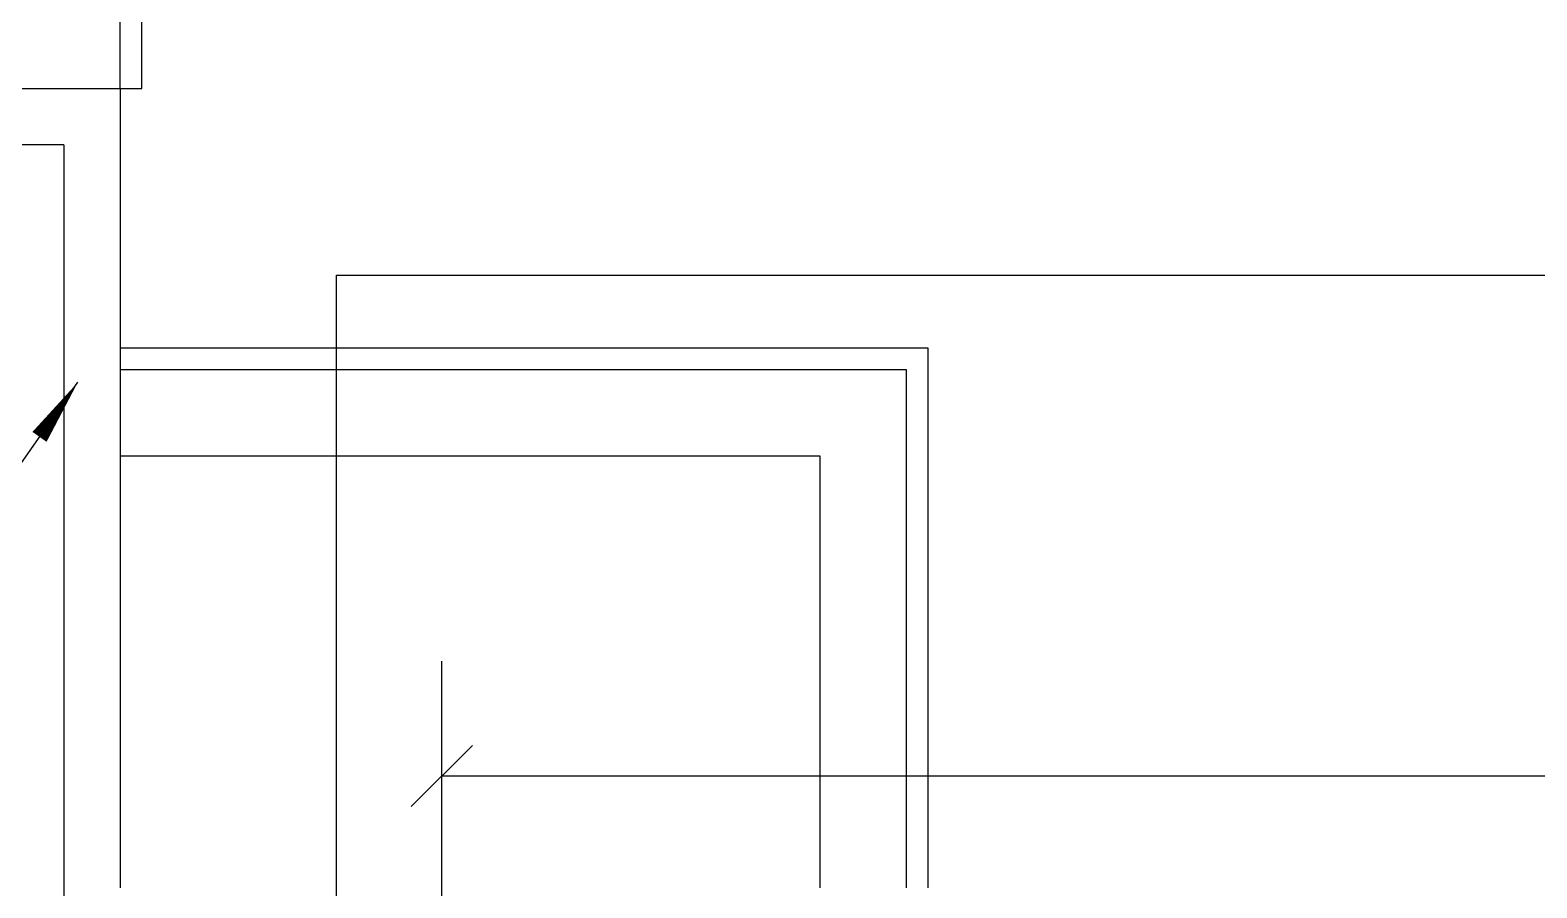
# Model space of a CAD drawing. Extents: x 4483878 to 4539156, y -49303 to -24364.
# Drawn here: x 4502310 to 4505798, y -32069 to -30084 of the extents above; entities that cross this region are included whole.
import ezdxf

# ---------------------------------------------------------------- set-up
doc = ezdxf.new("R2010")
doc.units = 0
doc.header["$LTSCALE"] = 1000
doc.header["$MEASUREMENT"] = 0
doc.linetypes.add('DASH', pattern=[0.35, 0.25, -0.1])
for name, color, linetype in [('LAYER3', 7, 'Continuous'), ('SURFACE', 6, 'Continuous'), ('TEL_TEXT', 7, 'Continuous'), ('图层1', 7, 'Continuous')]:
    doc.layers.add(name, color=color, linetype=linetype)

msp = doc.modelspace()

# ---------------------------------------------------------------- linework, layer by layer
at = {"color": 7}
for q in [(4501288.1, -30349.3), (4502388.1, -32199.3)]:
    msp.add_line((4502388.1, -30349.3), q, dxfattribs=at)
for points in [[(4502518.1, -30219.3), (4502568.1, -30219.3), (4502568.1, -28059.3), (4499208.1, -28059.3), (4499208.1, -30219.3), (4499258.1, -30219.3)], [(4502518.1, -30819.3), (4504388.1, -30819.3), (4504388.1, -32069.3)], [(4502518.1, -30869.3), (4504338.1, -30869.3), (4504338.1, -32069.3)], [(4502518.1, -31069.3), (4504138.1, -31069.3), (4504138.1, -32069.3)]]:
    msp.add_lwpolyline(points, dxfattribs=at)
at = {"color": 7, "linetype": 'DASH'}
msp.add_lwpolyline([(4502518.1, -30219.3), (4502518.1, -28109.3), (4499258.1, -28109.3), (4499258.1, -30219.3)], dxfattribs=at)
at = {"layer": 'LAYER3', "color": 0}
msp.add_line((4502282.6, -31095.2), (4502420.5, -30898.8), dxfattribs=at)
msp.add_lwpolyline([(4502420.5, -30898.8, 0, 40, 0), (4502331.6, -31025.4, 40, 40, 0)], format="xyseb", dxfattribs=at)
at = {"layer": 'SURFACE'}
for p, q in [((4501288.1, -30219.3), (4502518.1, -30219.3)), ((4502518.1, -30219.3), (4502518.1, -32069.3))]:
    msp.add_line(p, q, dxfattribs=at)
at = {"layer": 'TEL_TEXT'}
for p, q in [((4503019.1, -30651.2), (4505818.4, -30651.2)), ((4503019.1, -32399.3), (4503019.1, -30651.2))]:
    msp.add_line(p, q, dxfattribs=at)
at = {"layer": 'TEL_TEXT', "color": 0}
for p, q in [((4503333.8, -31739.8), (4503192.4, -31881.2)), ((4507402.1, -31810.5), (4503263.1, -31810.5))]:
    msp.add_line(p, q, dxfattribs=at)
at = {"layer": '图层1', "color": 4}
msp.add_line((4503263.1, -32485), (4503263.1, -31544.5), dxfattribs=at)

doc.saveas('drawing.dxf')
